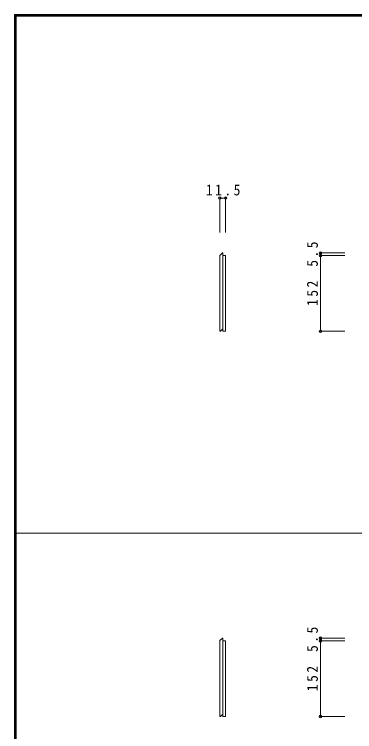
# Model space of a CAD drawing. Units: millimetres at full size, sheet at 1:10. Extents: x -1947 to 1953, y -1436 to 1392.
# Drawn here: x -1947 to -1263, y -50 to 1392 of the extents above; entities that cross this region are included whole.
import ezdxf

# ---------------------------------------------------------------- set-up
doc = ezdxf.new("R2010")
doc.units = ezdxf.units.MM
doc.header["$LTSCALE"] = 10
doc.header["$PDMODE"] = 32
doc.header["$PDSIZE"] = 5
doc.layers.add('3-0', color=7, linetype='Continuous', lineweight=18)
doc.layers.add('F-1', color=6, linetype='Continuous', lineweight=18)
doc.styles.add('ＭＳ ゴシック', font='')
doc.styles.get('ＭＳ ゴシック').set_extended_font_data('MS Gothic')

msp = doc.modelspace()

# ---------------------------------------------------------------- linework, layer by layer
at = {"layer": '3-0', "color": 3}
for p, q in [((-1533.64, 1022.56), (-1522.14, 1022.56)), ((-1331.45, 912.3), (-1331.45, 906.8)), ((-1331.45, 906.8), (-1331.45, 754.8)), ((-1331.45, 138.3), (-1331.45, 132.8)), ((-1331.45, 132.8), (-1331.45, -19.2))]:
    msp.add_line(p, q, dxfattribs=at)
at = {"layer": '3-0', "color": 4}
for p, q in [((-1533.64, 1022.56), (-1533.64, 953.52)), ((-1522.14, 1022.56), (-1522.14, 953.52)), ((-1331.45, 912.3), (-1282.24, 912.3)), ((-1331.45, 906.8), (-1282.24, 906.8)), ((-1331.45, 754.8), (-1282.24, 754.8)), ((-1331.45, 138.3), (-1282.24, 138.3)), ((-1331.45, 132.8), (-1282.24, 132.8)), ((-1331.45, -19.2), (-1282.24, -19.2))]:
    msp.add_line(p, q, dxfattribs=at)
at = {"layer": '3-0'}
for p, q in [((-1533.64, 907.3), (-1533.64, 754.8)), ((-1524.75, 906.8), (-1527.64, 906.8)), ((-1524.75, 906.8), (-1522.14, 906.8)), ((-1522.14, 754.8), (-1522.14, 906.8)), ((-1533.64, 133.3), (-1533.64, -19.2)), ((-1524.75, 132.8), (-1527.64, 132.8)), ((-1524.75, 132.8), (-1522.14, 132.8)), ((-1522.14, -19.2), (-1522.14, 132.8))]:
    msp.add_line(p, q, dxfattribs=at)
for points in [[(-1527.64, 912.3), (-1528.64, 912.3), (-1533.64, 907.3)], [(-1527.64, 912.3), (-1527.64, 754.8), (-1522.14, 754.8)], [(-1533.64, 754.8), (-1532.64, 754.8), (-1527.64, 759.8)], [(-1527.64, 138.3), (-1528.64, 138.3), (-1533.64, 133.3)], [(-1527.64, 138.3), (-1527.64, -19.2), (-1522.14, -19.2)], [(-1533.64, -19.2), (-1532.64, -19.2), (-1527.64, -14.2)]]:
    msp.add_lwpolyline(points, dxfattribs=at)
at = {"layer": '3-0', "color": 3}
for p in [(-1533.64, 1022.56), (-1522.14, 1022.56), (-1331.45, 906.8), (-1331.45, 754.8), (-1331.45, 138.3), (-1331.45, 132.8), (-1331.45, -19.2)]:
    msp.add_point(p, dxfattribs=at)
at = {"layer": '3-0'}
msp.add_point((-1331.45, 912.3), dxfattribs=at)
at = {"layer": 'F-1'}
for p, q in [((-1946.69, 1391.67), (-1946.69, -1401.67)), ((-1946.69, 1391.67), (1953.31, 1391.67)), ((-1946.69, 1390), (1953.31, 1390)), ((-1946.69, 1388.33), (1953.31, 1388.33)), ((-1945.03, 1391.67), (-1945.03, -1401.67)), ((-1943.36, 1391.67), (-1943.36, -1401.67)), ((-1946.69, 349.3), (1953.31, 349.3))]:
    msp.add_line(p, q, dxfattribs=at)

# ---------------------------------------------------------------- texts
at = {"layer": '3-0', "insert": (-1561.64, 1027.56), "char_height": 21.99, "attachment_point": 7, "style": 'ＭＳ ゴシック'}
msp.add_mtext('\\T1.38;\\W0.9;11.5', dxfattribs=at)
at = {"layer": '3-0', "char_height": 21.99, "attachment_point": 7, "rotation": 90, "style": 'ＭＳ ゴシック'}
for s, insert in [('\\T1.38;\\W0.9;5.5', (-1336.45, 884.55)), ('\\T1.38;\\W0.9;152', (-1336.45, 805.8)), ('\\T1.38;\\W0.9;5.5', (-1336.45, 110.55)), ('\\T1.38;\\W0.9;152', (-1336.45, 31.8))]:
    msp.add_mtext(s, dxfattribs=dict(at, insert=insert))

doc.saveas('drawing.dxf')
